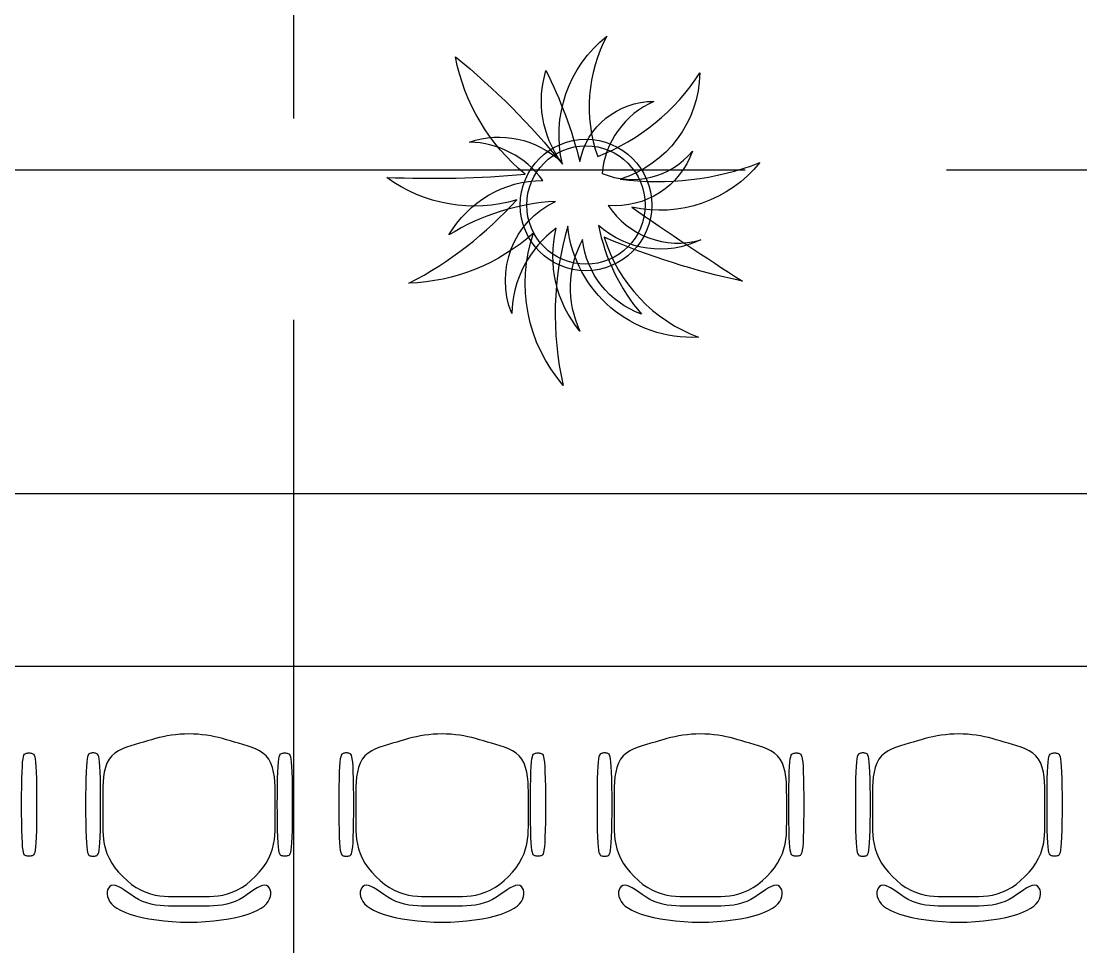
# Model space of a CAD drawing. Header units: inches. Extents: x 452443 to 881249, y 975131 to 1198310.
# Drawn here: x 646729 to 649493, y 1092910 to 1095324 of the extents above; entities that cross this region are included whole.
import ezdxf

# ---------------------------------------------------------------- set-up
doc = ezdxf.new("R2010")
doc.units = ezdxf.units.IN
doc.header["$LTSCALE"] = 3.5
doc.header["$MEASUREMENT"] = 0
doc.linetypes.add('CENTER', pattern=[2, 1.25, -0.25, 0.25, -0.25])
for name, color, linetype in [('1-NETMANH', 1, 'Continuous'), ('NCUAMANH', 32, 'Continuous'), ('Truc', 252, 'Continuous')]:
    doc.layers.add(name, color=color, linetype=linetype)

# ---------------------------------------------------------------- blocks, each defined once
blk = doc.blocks.new('ban26c oval2400x6300')
at = {"elevation": 60.2}
blk.add_lwpolyline([(1937.4, 1950), (-12.6, 1950), (-1962.6, 1950, 1), (-1962.6, -450), (-12.6, -450), (1937.4, -450, 1)], format="xyb", close=True, dxfattribs=at)
blk.add_lwpolyline([(1937.4, 1500), (-12.6, 1500), (-1962.6, 1500, 1), (-1962.6, 0), (-12.6, 0), (1937.4, 0, 1)], format="xyb", close=True)
for points in [[(-955.6, -630.2), (-966.7, -628.8), (-978.1, -627.8), (-989.7, -627.2), (-1001.4, -627), (-1013.1, -627.2), (-1024.7, -627.8), (-1036.1, -628.8), (-1047.2, -630.2), (-1058, -631.9), (-1068.5, -634), (-1078.7, -636.4), (-1088.9, -639), (-1099.1, -641.8), (-1109.3, -644.8), (-1119.8, -647.9), (-1130.6, -651), (-1141.7, -654.1), (-1152.9, -657.5), (-1164, -661.2), (-1174.8, -665.6), (-1185.1, -670.7), (-1194.4, -676.8), (-1202.7, -684), (-1209.7, -692.7), (-1215.2, -702.8), (-1219.4, -714.1), (-1222.3, -726.3), (-1224.3, -739), (-1225.5, -751.9), (-1226.1, -764.7), (-1226.4, -777), (-1226.4, -788.5), (-1226.4, -798.9), (-1226.4, -808.3), (-1226.4, -817.1), (-1226.4, -825.5), (-1226.4, -833.6), (-1226.4, -841.8), (-1226.4, -850.3), (-1226.4, -859.3), (-1226.4, -869.1), (-1226.1, -879.5), (-1225.5, -890.5), (-1224.3, -902), (-1222.3, -913.9), (-1219.4, -926.1), (-1215.2, -938.5), (-1209.7, -951), (-1202.7, -963.5), (-1194.4, -975.7), (-1184.8, -987.6), (-1174.3, -998.9), (-1163, -1009.4), (-1151.1, -1019), (-1138.9, -1027.3), (-1126.4, -1034.3), (-1113.9, -1039.8), (-1101.5, -1044), (-1089.3, -1046.9), (-1077.4, -1048.9), (-1065.9, -1050.1), (-1054.9, -1050.7), (-1044.5, -1051), (-1034.7, -1051), (-1025.7, -1051), (-1017.3, -1051), (-1009.3, -1051), (-1001.4, -1051), (-993.6, -1051), (-985.5, -1051), (-977.1, -1051), (-968.1, -1051), (-958.3, -1051), (-947.9, -1050.7), (-936.9, -1050.1), (-925.4, -1048.9), (-913.5, -1046.9), (-901.3, -1044), (-888.9, -1039.8), (-876.4, -1034.3), (-863.9, -1027.3), (-851.7, -1019), (-839.8, -1009.4), (-828.5, -998.9), (-818, -987.6), (-808.4, -975.7), (-800.1, -963.5), (-793.1, -951), (-787.6, -938.5), (-783.4, -926.1), (-780.5, -913.9), (-778.5, -902), (-777.3, -890.5), (-776.7, -879.5), (-776.4, -869.1), (-776.4, -859.3), (-776.4, -850.3), (-776.4, -841.8), (-776.4, -833.6), (-776.4, -825.5), (-776.4, -817.1), (-776.4, -808.3), (-776.4, -798.9), (-776.4, -788.5), (-776.4, -777), (-776.7, -764.7), (-777.3, -751.9), (-778.5, -739), (-780.5, -726.3), (-783.4, -714.1), (-787.6, -702.8), (-793.1, -692.7), (-800.1, -684), (-808.4, -676.8), (-817.8, -670.7), (-828, -665.6), (-838.8, -661.2), (-849.9, -657.5), (-861.1, -654.1), (-872.2, -651), (-883, -647.9), (-893.5, -644.8), (-903.7, -641.8), (-913.9, -639), (-924.1, -636.4), (-934.3, -634), (-944.8, -631.9)], [(-295.3, -630.2), (-306.4, -628.8), (-317.8, -627.8), (-329.5, -627.2), (-341.2, -627), (-352.9, -627.2), (-364.5, -627.8), (-375.9, -628.8), (-387, -630.2), (-397.7, -631.9), (-408.2, -634), (-418.5, -636.4), (-428.7, -639), (-438.8, -641.8), (-449.1, -644.8), (-459.6, -647.9), (-470.3, -651), (-481.4, -654.1), (-492.7, -657.5), (-503.8, -661.2), (-514.6, -665.6), (-524.8, -670.7), (-534.2, -676.8), (-542.5, -684), (-549.5, -692.7), (-555, -702.8), (-559.1, -714.1), (-562.1, -726.3), (-564.1, -739), (-565.3, -751.9), (-565.9, -764.7), (-566.1, -777), (-566.2, -788.5), (-566.2, -798.9), (-566.2, -808.3), (-566.2, -817.1), (-566.2, -825.5), (-566.2, -833.6), (-566.2, -841.8), (-566.2, -850.3), (-566.2, -859.3), (-566.1, -869.1), (-565.9, -879.5), (-565.3, -890.5), (-564.1, -902), (-562.1, -913.9), (-559.1, -926.1), (-555, -938.5), (-549.5, -951), (-542.5, -963.5), (-534.1, -975.7), (-524.6, -987.6), (-514.1, -998.9), (-502.8, -1009.4), (-490.9, -1019), (-478.6, -1027.3), (-466.2, -1034.3), (-453.7, -1039.8), (-441.3, -1044), (-429.1, -1046.9), (-417.2, -1048.9), (-405.7, -1050.1), (-394.7, -1050.7), (-384.2, -1051), (-374.5, -1051), (-365.5, -1051), (-357, -1051), (-349, -1051), (-341.2, -1051), (-333.3, -1051), (-325.3, -1051), (-316.8, -1051), (-307.8, -1051), (-298.1, -1051), (-287.6, -1050.7), (-276.6, -1050.1), (-265.1, -1048.9), (-253.2, -1046.9), (-241, -1044), (-228.6, -1039.8), (-216.2, -1034.3), (-203.7, -1027.3), (-191.4, -1019), (-179.5, -1009.4), (-168.2, -998.9), (-157.7, -987.6), (-148.2, -975.7), (-139.8, -963.5), (-132.8, -951), (-127.3, -938.5), (-123.2, -926.1), (-120.2, -913.9), (-118.2, -902), (-117, -890.5), (-116.4, -879.5), (-116.2, -869.1), (-116.2, -859.3), (-116.2, -850.3), (-116.2, -841.8), (-116.2, -833.6), (-116.2, -825.5), (-116.2, -817.1), (-116.2, -808.3), (-116.2, -798.9), (-116.2, -788.5), (-116.2, -777), (-116.4, -764.7), (-117, -751.9), (-118.2, -739), (-120.2, -726.3), (-123.2, -714.1), (-127.3, -702.8), (-132.8, -692.7), (-139.8, -684), (-148.1, -676.8), (-157.5, -670.7), (-167.7, -665.6), (-178.5, -661.2), (-189.7, -657.5), (-200.9, -654.1), (-212, -651), (-222.7, -647.9), (-233.2, -644.8), (-243.5, -641.8), (-253.7, -639), (-263.8, -636.4), (-274.1, -634), (-284.6, -631.9)], [(378.4, -630.2), (367.3, -628.8), (355.9, -627.8), (344.3, -627.2), (332.6, -627), (320.9, -627.2), (309.3, -627.8), (297.9, -628.8), (286.7, -630.2), (276, -631.9), (265.5, -634), (255.2, -636.4), (245.1, -639), (234.9, -641.8), (224.6, -644.8), (214.2, -647.9), (203.4, -651), (192.3, -654.1), (181.1, -657.5), (169.9, -661.2), (159.1, -665.6), (148.9, -670.7), (139.5, -676.8), (131.2, -684), (124.2, -692.7), (118.7, -702.8), (114.6, -714.1), (111.6, -726.3), (109.7, -739), (108.5, -751.9), (107.8, -764.7), (107.6, -777), (107.6, -788.5), (107.6, -798.9), (107.6, -808.3), (107.6, -817.1), (107.6, -825.5), (107.6, -833.6), (107.6, -841.8), (107.6, -850.3), (107.6, -859.3), (107.6, -869.1), (107.8, -879.5), (108.5, -890.5), (109.7, -902), (111.6, -913.9), (114.6, -926.1), (118.7, -938.5), (124.2, -951), (131.2, -963.5), (139.6, -975.7), (149.1, -987.6), (159.7, -998.9), (171, -1009.4), (182.8, -1019), (195.1, -1027.3), (207.6, -1034.3), (220.1, -1039.8), (232.4, -1044), (244.6, -1046.9), (256.5, -1048.9), (268, -1050.1), (279.1, -1050.7), (289.5, -1051), (299.2, -1051), (308.3, -1051), (316.7, -1051), (324.7, -1051), (332.6, -1051), (340.4, -1051), (348.5, -1051), (356.9, -1051), (365.9, -1051), (375.7, -1051), (386.1, -1050.7), (397.1, -1050.1), (408.6, -1048.9), (420.5, -1046.9), (432.7, -1044), (445.1, -1039.8), (457.6, -1034.3), (470, -1027.3), (482.3, -1019), (494.2, -1009.4), (505.5, -998.9), (516, -987.6), (525.5, -975.7), (533.9, -963.5), (540.9, -951), (546.4, -938.5), (550.5, -926.1), (553.5, -913.9), (555.5, -902), (556.7, -890.5), (557.3, -879.5), (557.5, -869.1), (557.6, -859.3), (557.6, -850.3), (557.6, -841.8), (557.6, -833.6), (557.6, -825.5), (557.6, -817.1), (557.6, -808.3), (557.6, -798.9), (557.6, -788.5), (557.5, -777), (557.3, -764.7), (556.7, -751.9), (555.5, -739), (553.5, -726.3), (550.5, -714.1), (546.4, -702.8), (540.9, -692.7), (533.9, -684), (525.6, -676.8), (516.2, -670.7), (506, -665.6), (495.2, -661.2), (484.1, -657.5), (472.8, -654.1), (461.7, -651), (451, -647.9), (440.5, -644.8), (430.2, -641.8), (420.1, -639), (409.9, -636.4), (399.6, -634), (389.2, -631.9)], [(1052.1, -630.2), (1041, -628.8), (1029.6, -627.8), (1018, -627.2), (1006.3, -627), (994.6, -627.2), (983, -627.8), (971.6, -628.8), (960.5, -630.2), (949.7, -631.9), (939.2, -634), (929, -636.4), (918.8, -639), (908.6, -641.8), (898.4, -644.8), (887.9, -647.9), (877.1, -651), (866, -654.1), (854.8, -657.5), (843.7, -661.2), (832.9, -665.6), (822.7, -670.7), (813.3, -676.8), (805, -684), (798, -692.7), (792.5, -702.8), (788.3, -714.1), (785.4, -726.3), (783.4, -739), (782.2, -751.9), (781.6, -764.7), (781.3, -777), (781.3, -788.5), (781.3, -798.9), (781.3, -808.3), (781.3, -817.1), (781.3, -825.5), (781.3, -833.6), (781.3, -841.8), (781.3, -850.3), (781.3, -859.3), (781.3, -869.1), (781.6, -879.5), (782.2, -890.5), (783.4, -902), (785.4, -913.9), (788.3, -926.1), (792.5, -938.5), (798, -951), (805, -963.5), (813.3, -975.7), (822.9, -987.6), (833.4, -998.9), (844.7, -1009.4), (856.6, -1019), (868.8, -1027.3), (881.3, -1034.3), (893.8, -1039.8), (906.2, -1044), (918.4, -1046.9), (930.3, -1048.9), (941.8, -1050.1), (952.8, -1050.7), (963.2, -1051), (973, -1051), (982, -1051), (990.4, -1051), (998.5, -1051), (1006.3, -1051), (1014.1, -1051), (1022.2, -1051), (1030.6, -1051), (1039.6, -1051), (1049.4, -1051), (1059.8, -1050.7), (1070.8, -1050.1), (1082.3, -1048.9), (1094.2, -1046.9), (1106.4, -1044), (1118.8, -1039.8), (1131.3, -1034.3), (1143.8, -1027.3), (1156, -1019), (1167.9, -1009.4), (1179.2, -998.9), (1189.7, -987.6), (1199.3, -975.7), (1207.6, -963.5), (1214.6, -951), (1220.1, -938.5), (1224.3, -926.1), (1227.2, -913.9), (1229.2, -902), (1230.4, -890.5), (1231, -879.5), (1231.3, -869.1), (1231.3, -859.3), (1231.3, -850.3), (1231.3, -841.8), (1231.3, -833.6), (1231.3, -825.5), (1231.3, -817.1), (1231.3, -808.3), (1231.3, -798.9), (1231.3, -788.5), (1231.3, -777), (1231, -764.7), (1230.4, -751.9), (1229.2, -739), (1227.2, -726.3), (1224.3, -714.1), (1220.1, -702.8), (1214.6, -692.7), (1207.6, -684), (1199.3, -676.8), (1190, -670.7), (1179.7, -665.6), (1168.9, -661.2), (1157.8, -657.5), (1146.6, -654.1), (1135.5, -651), (1124.7, -647.9), (1114.2, -644.8), (1104, -641.8), (1093.8, -639), (1083.6, -636.4), (1073.4, -634), (1062.9, -631.9)], [(-1436.7, -726), (-1436, -711.5), (-1435.2, -700.4), (-1434.2, -692.1), (-1433, -686.2), (-1431.7, -682.3), (-1430.2, -679.8), (-1428.5, -678.4), (-1426.7, -677.7), (-1424.8, -677.1), (-1422.7, -676.7), (-1420.6, -676.5), (-1418.4, -676.4), (-1416.2, -676.5), (-1414.1, -676.7), (-1412, -677.1), (-1410.1, -677.7), (-1408.3, -678.4), (-1406.6, -679.8), (-1405.1, -682.3), (-1403.8, -686.2), (-1402.6, -692.1), (-1401.6, -700.4), (-1400.8, -711.5), (-1400.1, -726), (-1399.5, -744), (-1399.1, -764.7), (-1398.9, -787.4), (-1398.8, -811), (-1398.9, -834.6), (-1399.1, -857.2), (-1399.5, -878), (-1400.1, -896), (-1400.8, -910.4), (-1401.6, -921.6), (-1402.6, -929.9), (-1403.8, -935.8), (-1405.1, -939.7), (-1406.6, -942.2), (-1408.3, -943.5), (-1410.1, -944.3), (-1412, -944.9), (-1414.1, -945.3), (-1416.2, -945.5), (-1418.4, -945.6), (-1420.6, -945.5), (-1422.7, -945.3), (-1424.8, -944.9), (-1426.7, -944.3), (-1428.5, -943.5), (-1430.2, -942.2), (-1431.7, -939.7), (-1433, -935.8), (-1434.2, -929.9), (-1435.2, -921.6), (-1436, -910.4), (-1436.7, -896), (-1437.3, -878), (-1437.7, -857.2), (-1437.9, -834.6), (-1438, -811), (-1437.9, -787.4), (-1437.7, -764.7), (-1437.3, -744)], [(-1233.1, -726), (-1233.8, -711.5), (-1234.6, -700.4), (-1235.7, -692.1), (-1236.8, -686.2), (-1238.2, -682.3), (-1239.6, -679.8), (-1241.3, -678.4), (-1243.1, -677.7), (-1245, -677.1), (-1247.1, -676.7), (-1249.2, -676.5), (-1251.4, -676.4), (-1253.6, -676.5), (-1255.7, -676.7), (-1257.8, -677.1), (-1259.7, -677.7), (-1261.5, -678.4), (-1263.2, -679.8), (-1264.7, -682.3), (-1266, -686.2), (-1267.2, -692.1), (-1268.2, -700.4), (-1269, -711.5), (-1269.7, -726), (-1270.3, -744), (-1270.7, -764.7), (-1270.9, -787.4), (-1271, -811), (-1270.9, -834.6), (-1270.7, -857.2), (-1270.3, -878), (-1269.7, -896), (-1269, -910.4), (-1268.2, -921.6), (-1267.2, -929.9), (-1266, -935.8), (-1264.7, -939.7), (-1263.2, -942.2), (-1261.5, -943.5), (-1259.7, -944.3), (-1257.8, -944.9), (-1255.7, -945.3), (-1253.6, -945.5), (-1251.4, -945.6), (-1249.2, -945.5), (-1247.1, -945.3), (-1245, -944.9), (-1243.1, -944.3), (-1241.3, -943.5), (-1239.6, -942.2), (-1238.2, -939.7), (-1236.8, -935.8), (-1235.7, -929.9), (-1234.6, -921.6), (-1233.8, -910.4), (-1233.1, -896), (-1232.5, -878), (-1232.1, -857.2), (-1231.9, -834.6), (-1231.8, -811), (-1231.9, -787.4), (-1232.1, -764.7), (-1232.5, -744)], [(-769.7, -726), (-769, -711.5), (-768.2, -700.4), (-767.2, -692.1), (-766, -686.2), (-764.7, -682.3), (-763.2, -679.8), (-761.5, -678.4), (-759.7, -677.7), (-757.8, -677.1), (-755.7, -676.7), (-753.6, -676.5), (-751.4, -676.4), (-749.2, -676.5), (-747.1, -676.7), (-745, -677.1), (-743.1, -677.7), (-741.3, -678.4), (-739.6, -679.8), (-738.2, -682.3), (-736.8, -686.2), (-735.7, -692.1), (-734.6, -700.4), (-733.8, -711.5), (-733.1, -726), (-732.5, -744), (-732.1, -764.7), (-731.9, -787.4), (-731.8, -811), (-731.9, -834.6), (-732.1, -857.2), (-732.5, -878), (-733.1, -896), (-733.8, -910.4), (-734.6, -921.6), (-735.7, -929.9), (-736.8, -935.8), (-738.2, -939.7), (-739.6, -942.2), (-741.3, -943.5), (-743.1, -944.3), (-745, -944.9), (-747.1, -945.3), (-749.2, -945.5), (-751.4, -945.6), (-753.6, -945.5), (-755.7, -945.3), (-757.8, -944.9), (-759.7, -944.3), (-761.5, -943.5), (-763.2, -942.2), (-764.7, -939.7), (-766, -935.8), (-767.2, -929.9), (-768.2, -921.6), (-769, -910.4), (-769.7, -896), (-770.3, -878), (-770.7, -857.2), (-770.9, -834.6), (-771, -811), (-770.9, -787.4), (-770.7, -764.7), (-770.3, -744)], [(-572.8, -726), (-573.5, -711.5), (-574.4, -700.4), (-575.4, -692.1), (-576.6, -686.2), (-577.9, -682.3), (-579.4, -679.8), (-581, -678.4), (-582.8, -677.7), (-584.8, -677.1), (-586.8, -676.7), (-589, -676.5), (-591.2, -676.4), (-593.3, -676.5), (-595.5, -676.7), (-597.5, -677.1), (-599.5, -677.7), (-601.3, -678.4), (-602.9, -679.8), (-604.4, -682.3), (-605.7, -686.2), (-606.9, -692.1), (-607.9, -700.4), (-608.8, -711.5), (-609.5, -726), (-610, -744), (-610.4, -764.7), (-610.7, -787.4), (-610.7, -811), (-610.7, -834.6), (-610.4, -857.2), (-610, -878), (-609.5, -896), (-608.8, -910.4), (-607.9, -921.6), (-606.9, -929.9), (-605.7, -935.8), (-604.4, -939.7), (-602.9, -942.2), (-601.3, -943.5), (-599.5, -944.3), (-597.5, -944.9), (-595.5, -945.3), (-593.3, -945.5), (-591.2, -945.6), (-589, -945.5), (-586.8, -945.3), (-584.8, -944.9), (-582.8, -944.3), (-581, -943.5), (-579.4, -942.2), (-577.9, -939.7), (-576.6, -935.8), (-575.4, -929.9), (-574.4, -921.6), (-573.5, -910.4), (-572.8, -896), (-572.3, -878), (-571.9, -857.2), (-571.6, -834.6), (-571.6, -811), (-571.6, -787.4), (-571.9, -764.7), (-572.3, -744)], [(-109.5, -726), (-108.8, -711.5), (-107.9, -700.4), (-106.9, -692.1), (-105.7, -686.2), (-104.4, -682.3), (-102.9, -679.8), (-101.3, -678.4), (-99.5, -677.7), (-97.5, -677.1), (-95.5, -676.7), (-93.3, -676.5), (-91.2, -676.4), (-89, -676.5), (-86.8, -676.7), (-84.8, -677.1), (-82.8, -677.7), (-81, -678.4), (-79.4, -679.8), (-77.9, -682.3), (-76.6, -686.2), (-75.4, -692.1), (-74.4, -700.4), (-73.5, -711.5), (-72.8, -726), (-72.3, -744), (-71.9, -764.7), (-71.6, -787.4), (-71.6, -811), (-71.6, -834.6), (-71.9, -857.2), (-72.3, -878), (-72.8, -896), (-73.5, -910.4), (-74.4, -921.6), (-75.4, -929.9), (-76.6, -935.8), (-77.9, -939.7), (-79.4, -942.2), (-81, -943.5), (-82.8, -944.3), (-84.8, -944.9), (-86.8, -945.3), (-89, -945.5), (-91.2, -945.6), (-93.3, -945.5), (-95.5, -945.3), (-97.5, -944.9), (-99.5, -944.3), (-101.3, -943.5), (-102.9, -942.2), (-104.4, -939.7), (-105.7, -935.8), (-106.9, -929.9), (-107.9, -921.6), (-108.8, -910.4), (-109.5, -896), (-110, -878), (-110.4, -857.2), (-110.7, -834.6), (-110.7, -811), (-110.7, -787.4), (-110.4, -764.7), (-110, -744)], [(100.9, -726), (100.2, -711.5), (99.3, -700.4), (98.3, -692.1), (97.2, -686.2), (95.8, -682.3), (94.3, -679.8), (92.7, -678.4), (90.9, -677.7), (89, -677.1), (86.9, -676.7), (84.8, -676.5), (82.6, -676.4), (80.4, -676.5), (78.3, -676.7), (76.2, -677.1), (74.2, -677.7), (72.4, -678.4), (70.8, -679.8), (69.3, -682.3), (68, -686.2), (66.8, -692.1), (65.8, -700.4), (64.9, -711.5), (64.2, -726), (63.7, -744), (63.3, -764.7), (63.1, -787.4), (63, -811), (63.1, -834.6), (63.3, -857.2), (63.7, -878), (64.2, -896), (64.9, -910.4), (65.8, -921.6), (66.8, -929.9), (68, -935.8), (69.3, -939.7), (70.8, -942.2), (72.4, -943.5), (74.2, -944.3), (76.2, -944.9), (78.3, -945.3), (80.4, -945.5), (82.6, -945.6), (84.8, -945.5), (86.9, -945.3), (89, -944.9), (90.9, -944.3), (92.7, -943.5), (94.3, -942.2), (95.8, -939.7), (97.2, -935.8), (98.3, -929.9), (99.3, -921.6), (100.2, -910.4), (100.9, -896), (101.5, -878), (101.8, -857.2), (102.1, -834.6), (102.2, -811), (102.1, -787.4), (101.8, -764.7), (101.5, -744)], [(564.2, -726), (564.9, -711.5), (565.8, -700.4), (566.8, -692.1), (568, -686.2), (569.3, -682.3), (570.8, -679.8), (572.4, -678.4), (574.2, -677.7), (576.2, -677.1), (578.3, -676.7), (580.4, -676.5), (582.6, -676.4), (584.8, -676.5), (586.9, -676.7), (589, -677.1), (590.9, -677.7), (592.7, -678.4), (594.3, -679.8), (595.8, -682.3), (597.2, -686.2), (598.3, -692.1), (599.3, -700.4), (600.2, -711.5), (600.9, -726), (601.5, -744), (601.8, -764.7), (602.1, -787.4), (602.2, -811), (602.1, -834.6), (601.8, -857.2), (601.5, -878), (600.9, -896), (600.2, -910.4), (599.3, -921.6), (598.3, -929.9), (597.2, -935.8), (595.8, -939.7), (594.3, -942.2), (592.7, -943.5), (590.9, -944.3), (589, -944.9), (586.9, -945.3), (584.8, -945.5), (582.6, -945.6), (580.4, -945.5), (578.3, -945.3), (576.2, -944.9), (574.2, -944.3), (572.4, -943.5), (570.8, -942.2), (569.3, -939.7), (568, -935.8), (566.8, -929.9), (565.8, -921.6), (564.9, -910.4), (564.2, -896), (563.7, -878), (563.3, -857.2), (563.1, -834.6), (563, -811), (563.1, -787.4), (563.3, -764.7), (563.7, -744)], [(774.6, -726), (773.9, -711.5), (773.1, -700.4), (772.1, -692.1), (770.9, -686.2), (769.6, -682.3), (768.1, -679.8), (766.4, -678.4), (764.6, -677.7), (762.7, -677.1), (760.6, -676.7), (758.5, -676.5), (756.3, -676.4), (754.1, -676.5), (752, -676.7), (749.9, -677.1), (748, -677.7), (746.2, -678.4), (744.5, -679.8), (743, -682.3), (741.7, -686.2), (740.5, -692.1), (739.5, -700.4), (738.7, -711.5), (738, -726), (737.4, -744), (737, -764.7), (736.8, -787.4), (736.7, -811), (736.8, -834.6), (737, -857.2), (737.4, -878), (738, -896), (738.7, -910.4), (739.5, -921.6), (740.5, -929.9), (741.7, -935.8), (743, -939.7), (744.5, -942.2), (746.2, -943.5), (748, -944.3), (749.9, -944.9), (752, -945.3), (754.1, -945.5), (756.3, -945.6), (758.5, -945.5), (760.6, -945.3), (762.7, -944.9), (764.6, -944.3), (766.4, -943.5), (768.1, -942.2), (769.6, -939.7), (770.9, -935.8), (772.1, -929.9), (773.1, -921.6), (773.9, -910.4), (774.6, -896), (775.2, -878), (775.6, -857.2), (775.8, -834.6), (775.9, -811), (775.8, -787.4), (775.6, -764.7), (775.2, -744)], [(1238, -726), (1238.7, -711.5), (1239.5, -700.4), (1240.5, -692.1), (1241.7, -686.2), (1243, -682.3), (1244.5, -679.8), (1246.2, -678.4), (1248, -677.7), (1249.9, -677.1), (1252, -676.7), (1254.1, -676.5), (1256.3, -676.4), (1258.5, -676.5), (1260.6, -676.7), (1262.7, -677.1), (1264.6, -677.7), (1266.4, -678.4), (1268.1, -679.8), (1269.6, -682.3), (1270.9, -686.2), (1272.1, -692.1), (1273.1, -700.4), (1273.9, -711.5), (1274.6, -726), (1275.2, -744), (1275.6, -764.7), (1275.8, -787.4), (1275.9, -811), (1275.8, -834.6), (1275.6, -857.2), (1275.2, -878), (1274.6, -896), (1273.9, -910.4), (1273.1, -921.6), (1272.1, -929.9), (1270.9, -935.8), (1269.6, -939.7), (1268.1, -942.2), (1266.4, -943.5), (1264.6, -944.3), (1262.7, -944.9), (1260.6, -945.3), (1258.5, -945.5), (1256.3, -945.6), (1254.1, -945.5), (1252, -945.3), (1249.9, -944.9), (1248, -944.3), (1246.2, -943.5), (1244.5, -942.2), (1243, -939.7), (1241.7, -935.8), (1240.5, -929.9), (1239.5, -921.6), (1238.7, -910.4), (1238, -896), (1237.4, -878), (1237, -857.2), (1236.8, -834.6), (1236.7, -811), (1236.8, -787.4), (1237, -764.7), (1237.4, -744)], [(-880.6, -1063.5), (-891.7, -1067.6), (-903, -1070.7), (-914.5, -1072.9), (-925.9, -1074.4), (-937.1, -1075.3), (-948, -1075.8), (-958.3, -1076), (-968.1, -1076), (-977.1, -1076), (-985.5, -1076), (-993.6, -1076), (-1001.4, -1076), (-1009.3, -1076), (-1017.3, -1076), (-1025.7, -1076), (-1034.7, -1076), (-1044.5, -1076), (-1054.9, -1075.8), (-1065.7, -1075.3), (-1076.9, -1074.4), (-1088.3, -1072.9), (-1099.8, -1070.7), (-1111.1, -1067.6), (-1122.2, -1063.5), (-1133, -1058.3), (-1143.3, -1052.3), (-1153.1, -1045.9), (-1162.3, -1039.5), (-1171, -1033.5), (-1179.1, -1028.3), (-1186.4, -1024.3), (-1193.1, -1021.8), (-1198.9, -1021.2), (-1203.9, -1022.3), (-1208.1, -1024.8), (-1211.3, -1028.6), (-1213.5, -1033.3), (-1214.8, -1038.8), (-1214.9, -1044.8), (-1213.9, -1051), (-1211.7, -1057.2), (-1208.3, -1063.4), (-1203.5, -1069.5), (-1197.2, -1075.5), (-1189.4, -1081.2), (-1179.9, -1086.7), (-1168.7, -1091.9), (-1155.6, -1096.8), (-1140.6, -1101.3), (-1123.9, -1105.4), (-1105.7, -1108.9), (-1086.3, -1111.9), (-1065.9, -1114.4), (-1044.8, -1116.2), (-1023.2, -1117.3), (-1001.4, -1117.7), (-979.6, -1117.3), (-958, -1116.2), (-936.9, -1114.4), (-916.5, -1111.9), (-897.1, -1108.9), (-878.9, -1105.4), (-862.2, -1101.3), (-847.2, -1096.8), (-834.1, -1091.9), (-822.9, -1086.7), (-813.4, -1081.2), (-805.6, -1075.5), (-799.3, -1069.5), (-794.5, -1063.4), (-791.1, -1057.2), (-788.9, -1051), (-787.9, -1044.8), (-788.1, -1038.8), (-789.3, -1033.3), (-791.5, -1028.6), (-794.7, -1024.8), (-798.9, -1022.3), (-803.9, -1021.2), (-809.7, -1021.8), (-816.4, -1024.3), (-823.7, -1028.3), (-831.8, -1033.5), (-840.5, -1039.5), (-849.7, -1045.9), (-859.5, -1052.3), (-869.8, -1058.3)], [(-220.3, -1063.5), (-231.4, -1067.6), (-242.8, -1070.7), (-254.2, -1072.9), (-265.6, -1074.4), (-276.8, -1075.3), (-287.7, -1075.8), (-298.1, -1076), (-307.8, -1076), (-316.8, -1076), (-325.3, -1076), (-333.3, -1076), (-341.2, -1076), (-349, -1076), (-357, -1076), (-365.5, -1076), (-374.5, -1076), (-384.2, -1076), (-394.6, -1075.8), (-405.5, -1075.3), (-416.7, -1074.4), (-428.1, -1072.9), (-439.5, -1070.7), (-450.9, -1067.6), (-462, -1063.5), (-472.7, -1058.3), (-483, -1052.3), (-492.8, -1045.9), (-502.1, -1039.5), (-510.8, -1033.5), (-518.8, -1028.3), (-526.2, -1024.3), (-532.8, -1021.8), (-538.7, -1021.2), (-543.7, -1022.3), (-547.8, -1024.8), (-551, -1028.6), (-553.3, -1033.3), (-554.5, -1038.8), (-554.6, -1044.8), (-553.7, -1051), (-551.5, -1057.2), (-548.1, -1063.4), (-543.3, -1069.5), (-537, -1075.5), (-529.2, -1081.2), (-519.7, -1086.7), (-508.4, -1091.9), (-495.3, -1096.8), (-480.3, -1101.3), (-463.6, -1105.4), (-445.4, -1108.9), (-426, -1111.9), (-405.7, -1114.4), (-384.6, -1116.2), (-363, -1117.3), (-341.2, -1117.7), (-319.3, -1117.3), (-297.7, -1116.2), (-276.6, -1114.4), (-256.3, -1111.9), (-236.9, -1108.9), (-218.7, -1105.4), (-202, -1101.3), (-187, -1096.8), (-173.9, -1091.9), (-162.6, -1086.7), (-153.1, -1081.2), (-145.3, -1075.5), (-139.1, -1069.5), (-134.3, -1063.4), (-130.8, -1057.2), (-128.7, -1051), (-127.7, -1044.8), (-127.8, -1038.8), (-129, -1033.3), (-131.3, -1028.6), (-134.5, -1024.8), (-138.6, -1022.3), (-143.6, -1021.2), (-149.5, -1021.8), (-156.1, -1024.3), (-163.5, -1028.3), (-171.5, -1033.5), (-180.2, -1039.5), (-189.5, -1045.9), (-199.3, -1052.3), (-209.6, -1058.3)], [(453.4, -1063.5), (442.3, -1067.6), (430.9, -1070.7), (419.5, -1072.9), (408.1, -1074.4), (396.9, -1075.3), (386, -1075.8), (375.6, -1076), (365.9, -1076), (356.9, -1076), (348.5, -1076), (340.4, -1076), (332.6, -1076), (324.7, -1076), (316.7, -1076), (308.3, -1076), (299.2, -1076), (289.5, -1076), (279.1, -1075.8), (268.3, -1075.3), (257.1, -1074.4), (245.7, -1072.9), (234.2, -1070.7), (222.8, -1067.6), (211.7, -1063.5), (201, -1058.3), (190.7, -1052.3), (180.9, -1045.9), (171.6, -1039.5), (163, -1033.5), (154.9, -1028.3), (147.5, -1024.3), (140.9, -1021.8), (135.1, -1021.2), (130, -1022.3), (125.9, -1024.8), (122.7, -1028.6), (120.4, -1033.3), (119.2, -1038.8), (119.1, -1044.8), (120.1, -1051), (122.2, -1057.2), (125.7, -1063.4), (130.5, -1069.5), (136.7, -1075.5), (144.6, -1081.2), (154.1, -1086.7), (165.3, -1091.9), (178.4, -1096.8), (193.4, -1101.3), (210.1, -1105.4), (228.3, -1108.9), (247.7, -1111.9), (268, -1114.4), (289.2, -1116.2), (310.7, -1117.3), (332.6, -1117.7), (354.4, -1117.3), (376, -1116.2), (397.1, -1114.4), (417.5, -1111.9), (436.9, -1108.9), (455, -1105.4), (471.7, -1101.3), (486.7, -1096.8), (499.8, -1091.9), (511.1, -1086.7), (520.6, -1081.2), (528.4, -1075.5), (534.7, -1069.5), (539.5, -1063.4), (542.9, -1057.2), (545.1, -1051), (546.1, -1044.8), (545.9, -1038.8), (544.7, -1033.3), (542.5, -1028.6), (539.3, -1024.8), (535.1, -1022.3), (530.1, -1021.2), (524.2, -1021.8), (517.6, -1024.3), (510.2, -1028.3), (502.2, -1033.5), (493.5, -1039.5), (484.2, -1045.9), (474.4, -1052.3), (464.1, -1058.3)], [(1127.1, -1063.5), (1116, -1067.6), (1104.7, -1070.7), (1093.2, -1072.9), (1081.8, -1074.4), (1070.6, -1075.3), (1059.8, -1075.8), (1049.4, -1076), (1039.6, -1076), (1030.6, -1076), (1022.2, -1076), (1014.1, -1076), (1006.3, -1076), (998.5, -1076), (990.4, -1076), (982, -1076), (973, -1076), (963.2, -1076), (952.9, -1075.8), (942, -1075.3), (930.8, -1074.4), (919.4, -1072.9), (907.9, -1070.7), (896.6, -1067.6), (885.5, -1063.5), (874.7, -1058.3), (864.4, -1052.3), (854.6, -1045.9), (845.4, -1039.5), (836.7, -1033.5), (828.6, -1028.3), (821.3, -1024.3), (814.6, -1021.8), (808.8, -1021.2), (803.8, -1022.3), (799.6, -1024.8), (796.4, -1028.6), (794.2, -1033.3), (793, -1038.8), (792.8, -1044.8), (793.8, -1051), (796, -1057.2), (799.4, -1063.4), (804.2, -1069.5), (810.5, -1075.5), (818.3, -1081.2), (827.8, -1086.7), (839, -1091.9), (852.1, -1096.8), (867.1, -1101.3), (883.8, -1105.4), (902, -1108.9), (921.4, -1111.9), (941.8, -1114.4), (962.9, -1116.2), (984.5, -1117.3), (1006.3, -1117.7), (1028.1, -1117.3), (1049.7, -1116.2), (1070.8, -1114.4), (1091.2, -1111.9), (1110.6, -1108.9), (1128.8, -1105.4), (1145.5, -1101.3), (1160.5, -1096.8), (1173.6, -1091.9), (1184.8, -1086.7), (1194.3, -1081.2), (1202.1, -1075.5), (1208.4, -1069.5), (1213.2, -1063.4), (1216.6, -1057.2), (1218.8, -1051), (1219.8, -1044.8), (1219.6, -1038.8), (1218.4, -1033.3), (1216.2, -1028.6), (1213, -1024.8), (1208.8, -1022.3), (1203.8, -1021.2), (1198, -1021.8), (1191.3, -1024.3), (1184, -1028.3), (1175.9, -1033.5), (1167.2, -1039.5), (1158, -1045.9), (1148.2, -1052.3), (1137.9, -1058.3)]]:
    blk.add_lwpolyline(points, close=True)
for radius in [171.6, 154.4]:
    blk.add_circle((34.1, 752.3, 100.2), radius)
at = {"layer": '1-NETMANH', "elevation": 121.7}
for points in [[(442.8, 553.6, -0.049421), (81.7, 668.2, 0.233998), (327.7, 407.7, -0.398828), (-13.6, 697.5, 0.126915), (-25.4, 282.1, -0.265565), (-103.1, 679, -0.17473), (-427.5, 548.2, 0.09039), (-146.4, 766, -0.235906), (-485.6, 824.2, 0.031453), (-124.3, 832.4, -0.174434), (-306.5, 1138.7, -0.054132), (-27.5, 858.7, -0.290073), (88.4, 1192.8, 0.21077), (64.7, 878.7, 0.157242), (330.8, 1096.5, -0.325026), (123.4, 820, 0.126353), (487.9, 862.8, -0.28408), (153.7, 746.4, 0.010109), (442.8, 553.6, -9.787188)], [(18.3, 423.6, -0.2389), (-43.3, 691.8, 0.233998), (-159.2, 469.4, -0.398828), (-45.8, 761.5, 0.126915), (-323.3, 674.1, -0.265565), (-78.5, 816.5, 0.232872), (-269.9, 916.3, -0.279444), (-30.9, 865.1, -0.235906), (-70.2, 1102.8, -0.05411), (18.1, 865.7, -0.360211), (210.9, 1022.4, 0.270906), (76.1, 834.7, 0.330476), (311.8, 892.6, -0.342395), (92, 751.3, 0.329116), (333.7, 661.5, -0.304189), (66.7, 699, 0.126353), (178.5, 467.8, -0.28408), (24.9, 662.1, 0.239728), (18.3, 423.6)]]:
    blk.add_lwpolyline(points, format="xyb", dxfattribs=at)

msp = doc.modelspace()

# ---------------------------------------------------------------- linework, layer by layer
at = {"layer": 'Truc', "linetype": 'CENTER', "ltscale": 600}
for points in [[(647439.8, 1098745.1), (647439.8, 1073652.5)], [(624992.9, 1094936.5), (657529.9, 1094936.5)]]:
    msp.add_lwpolyline(points, dxfattribs=at)

# ---------------------------------------------------------------- block references
at = {"layer": 'NCUAMANH'}
msp.add_blockref('ban26c oval2400x6300', (648168.4, 1094092.2), dxfattribs=at)

doc.saveas('drawing.dxf')
